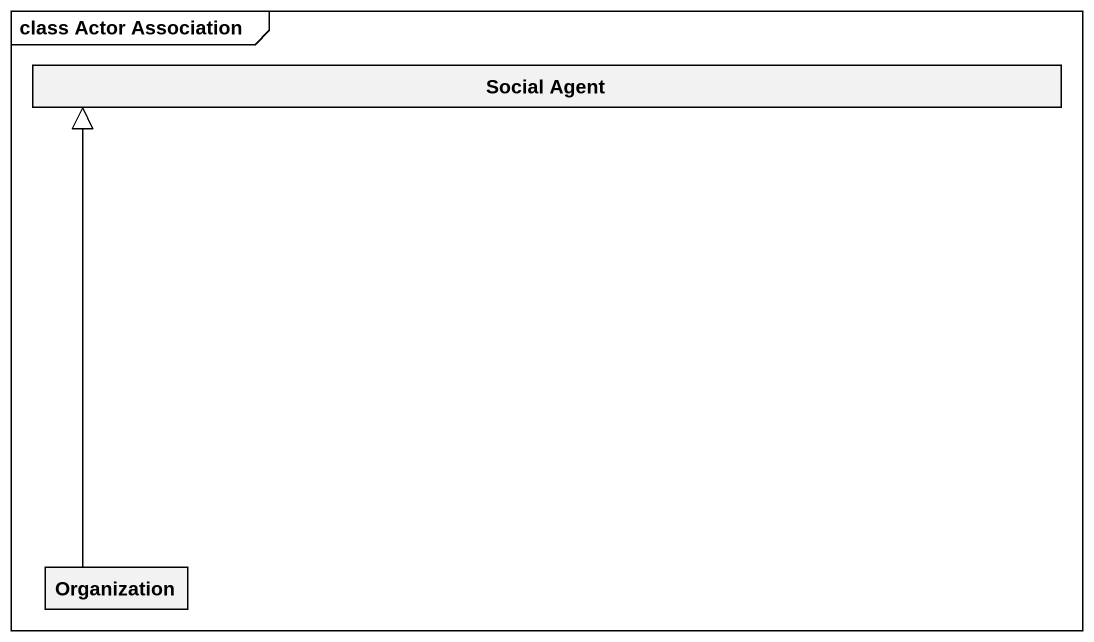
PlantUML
@startuml
mainframe class Actor Association
hide circle
hide empty members
class "Social Agent" as Social_Agent
class Organization
Organization -up-|> Social_Agent
@enduml
